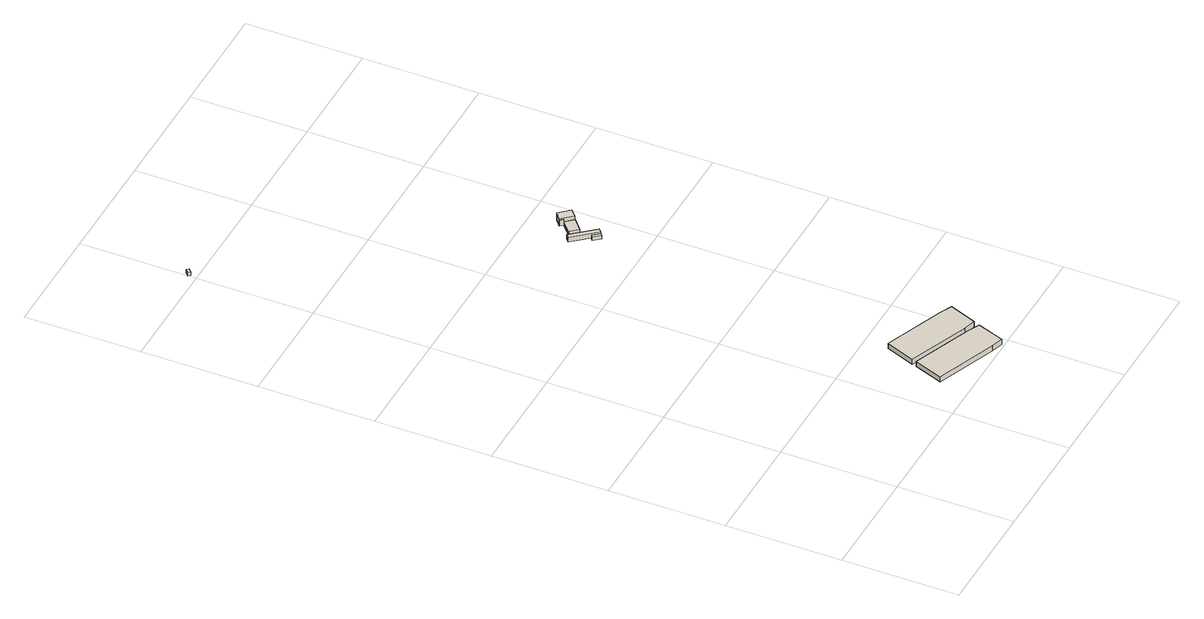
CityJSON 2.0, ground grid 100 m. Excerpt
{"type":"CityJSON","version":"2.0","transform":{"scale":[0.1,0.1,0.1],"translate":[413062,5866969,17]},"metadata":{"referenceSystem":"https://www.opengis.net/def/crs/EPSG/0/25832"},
"CityObjects":{
"building1":{"type":"Building","attributes":{"Gemeindeschluessel":"03454042","AbsoluteHoehe":"20.722","MittlereTraufHoehe":"22.874","Firsthoehe":"28.689","function":"51003_1201","roofType":"3200","measuredHeight":7.97},"address":[{"country":"Germany","locality":"Rastdorf"}],"geometry":[{"type":"MultiSurface","lod":"1","boundaries":[[[0,1,2,3,4,5]],[[6,7,8,9,10,11]],[[6,11,5,4]],[[7,6,4,3]],[[8,7,3,2]],[[9,8,2,1]],[[10,9,1,0]],[[11,10,0,5]]]}]},
"building2":{"type":"Building","attributes":{"Gemeindeschluessel":"03454042","BezugspunktDach":"4000","AbsoluteHoehe":"17.126","MittlereTraufHoehe":"20.626","Firsthoehe":"20.626","function":"31001_2000","measuredHeight":3.5},"address":[{"country":"Germany","locality":"Rastdorf"}],"geometry":[{"type":"MultiSurface","lod":"1","boundaries":[[[12,13,14,15]],[[16,17,18,19]],[[16,19,15,14]],[[17,16,14,13]],[[18,17,13,12]],[[19,18,12,15]]]}]},
"building3":{"type":"Building","attributes":{"Gemeindeschluessel":"03454042","AbsoluteHoehe":"20.394","MittlereTraufHoehe":"22.889","Firsthoehe":"28.299","function":"51003_1201","roofType":"3200","measuredHeight":7.91},"address":[{"country":"Germany","locality":"Rastdorf"}],"geometry":[{"type":"MultiSurface","lod":"1","boundaries":[[[20,21,22,23,24,25]],[[26,27,28,29,30,31]],[[26,31,25,24]],[[27,26,24,23]],[[28,27,23,22]],[[29,28,22,21]],[[30,29,21,20]],[[31,30,20,25]]]}]},
"building4":{"type":"Building","attributes":{"Gemeindeschluessel":"03454042","AbsoluteHoehe":"18.76","MittlereTraufHoehe":"21.985","Firsthoehe":"24.404","function":"31001_2000","roofType":"5000","measuredHeight":5.64},"address":[{"country":"Germany","locality":"Rastdorf"}],"children":["building4-1"],"geometry":[{"type":"MultiSurface","lod":"1","boundaries":[[[32,33,34,35]],[[36,37,38,39]],[[36,39,35,34]],[[37,36,34,33]],[[38,37,33,32]],[[35,39,40,41,42,32]],[[41,40,38,42]]]}]},
"building4-1":{"type":"BuildingPart","attributes":{"AbsoluteHoehe":"18.76","MittlereTraufHoehe":"21.985","Firsthoehe":"21.985","roofType":"1000","measuredHeight":3.23},"parents":["building4"],"geometry":[{"type":"MultiSurface","lod":"1","boundaries":[[[42,41,43,44]],[[45,40,38,46]],[[45,46,44,43]],[[40,45,43,41]],[[46,38,42,44]],[[38,40,41,42]]]}]},
"building5":{"type":"Building","attributes":{"Gemeindeschluessel":"03454042","BezugspunktDach":"4000","AbsoluteHoehe":"19.404","MittlereTraufHoehe":"22.904","Firsthoehe":"22.904","function":"31001_1000","measuredHeight":3.5},"address":[{"country":"Germany","locality":"Rastdorf"}],"geometry":[{"type":"MultiSurface","lod":"1","boundaries":[[[47,48,49,50,51,52]],[[53,54,55,56,57,58]],[[53,58,52,51]],[[54,53,51,50]],[[55,54,50,49]],[[56,55,49,48]],[[57,56,48,47]],[[58,57,47,52]]]}]},
"building6":{"type":"Building","attributes":{"Gemeindeschluessel":"03454042","AbsoluteHoehe":"19.632","MittlereTraufHoehe":"25.457","Firsthoehe":"27.444","function":"31001_1000","roofType":"5000","measuredHeight":7.81},"address":[{"country":"Germany","locality":"Rastdorf","thoroughfareNumber":"3","thoroughfareName":"Birkenweg"}],"children":["building6-1","building6-2"],"geometry":[{"type":"MultiSurface","lod":"1","boundaries":[[[59,60,61,62]],[[63,64,65,66]],[[61,67,68,69,66,62]],[[64,63,61,60]],[[59,70,71,72,64,60]],[[66,65,59,62]],[[67,63,69,68]],[[70,65,72,71]]]}]},
"building6-1":{"type":"BuildingPart","attributes":{"AbsoluteHoehe":"19.632","MittlereTraufHoehe":"25.457","Firsthoehe":"25.457","roofType":"1000","measuredHeight":5.83},"parents":["building6"],"geometry":[{"type":"MultiSurface","lod":"1","boundaries":[[[70,73,74,71]],[[75,76,65,72]],[[75,72,71,74]],[[76,75,74,73]],[[65,76,73,70]],[[71,72,65,70]]]}]},
"building6-2":{"type":"BuildingPart","attributes":{"AbsoluteHoehe":"19.632","MittlereTraufHoehe":"25.457","Firsthoehe":"25.457","roofType":"1000","measuredHeight":5.83},"parents":["building6"],"geometry":[{"type":"MultiSurface","lod":"1","boundaries":[[[67,77,78,68]],[[79,80,63,69]],[[79,69,68,78]],[[80,79,78,77]],[[63,80,77,67]],[[68,69,63,67]]]}]}
},
"vertices":[
[1898,3,87],[1981,236,87],[1881,285,87],[1370,484,87],[1276,236,87],[1791,36,87],[1276,236,37],[1370,484,37],[1881,285,37],[1981,236,37],[1898,3,37],[1791,36,37],
[19,6056,36],[50,6084,36],[33,6103,36],[2,6074,36],[33,6103,1],[50,6084,1],[19,6056,1],[2,6074,1],
[2005,291,85],[2097,527,85],[1997,576,85],[1480,778,85],[1381,523,85],[1898,322,85],[1381,523,34],[1480,778,34],[1997,576,34],[2097,527,34],[2005,291,34],[1898,322,34],
[1792,3387,62],[1821,3411,62],[1651,3610,62],[1622,3585,62],[1651,3610,18],[1821,3411,18],[1792,3387,18],[1622,3585,18],[1744,3443,18],[1744,3443,50],[1792,3387,50],
[1721,3424,50],[1770,3367,50],[1721,3424,18],[1770,3367,18],
[1756,3549,59],[1849,3633,59],[1847,3635,59],[1788,3700,59],[1786,3698,59],[1696,3616,59],[1786,3698,24],[1788,3700,24],[1847,3635,24],[1849,3633,24],[1756,3549,24],[1696,3616,24],
[1764,3726,95],[1847,3635,95],[1905,3688,95],[1822,3778,95],[1905,3688,26],[1847,3635,26],[1764,3726,26],[1822,3778,26],[1905,3688,85],[1848,3750,85],[1848,3750,26],[1764,3726,85],[1788,3700,85],[1788,3700,26],
[1762,3724,85],[1786,3698,85],[1786,3698,26],[1762,3724,26],
[1906,3689,85],[1849,3752,85],[1849,3752,26],[1906,3689,26]
]}
